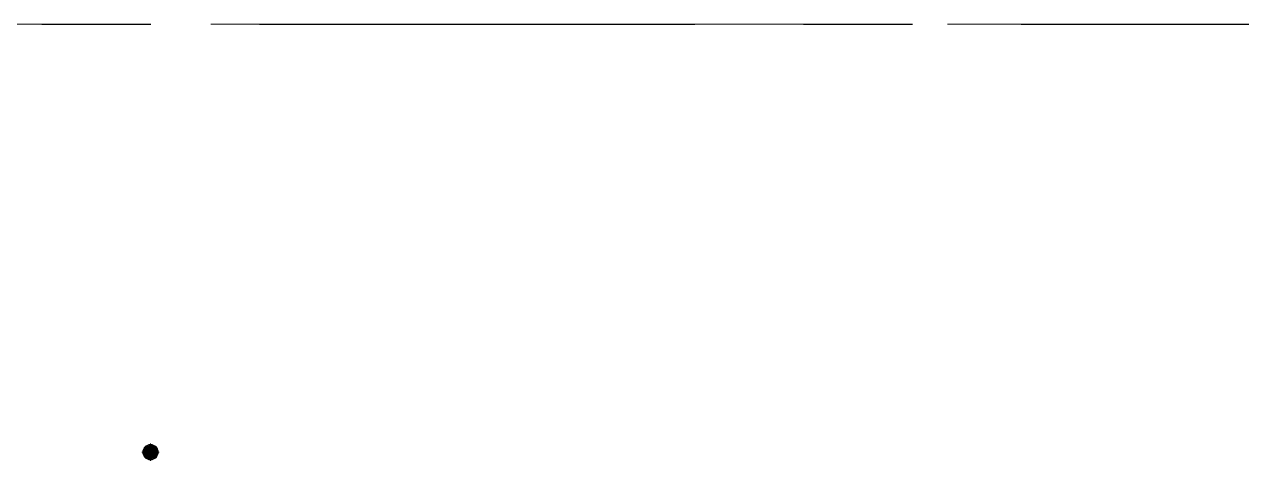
# Model space of a CAD drawing. Header units: millimetres. Extents: x -4000 to 187956, y -58990 to 162485.
# Drawn here: x 116282 to 119834, y 54175 to 55450 of the extents above; entities that cross this region are included whole.
import ezdxf

# ---------------------------------------------------------------- set-up
doc = ezdxf.new("R2010")
doc.units = ezdxf.units.MM
for name, pattern in [('Dash 1_16_', [317.5, 158.75, -158.75]), ('Grid Line', [2222.5, 1270, -317.5, 317.5, -317.5]), ('Grid Line 12_5mm', [2150, 1250, -300, 300, -300])]:
    doc.linetypes.add(name, pattern=pattern)
for name, color, linetype, lineweight in [('F-SPRN', 3, 'Continuous', 9), ('P-PIPE', 3, 'Continuous', 9), ('P-PIPE-CNTR', 3, 'Continuous', 9), ('S-GRID', 1, 'Continuous', 30)]:
    doc.layers.add(name, color=color, linetype=linetype, lineweight=lineweight)

# ---------------------------------------------------------------- blocks, each defined once
blk = doc.blocks.new('CMF2_NHAXUONG_A_rvt-1-FFS - TANG 1')
at = {"layer": 'S-GRID', "linetype": 'Grid Line 12_5mm', "lineweight": 9}
blk.add_line((-824.3, 55450), (183641.1, 55450), dxfattribs=at)
blk = doc.blocks.new('Sprinkler_Up - DN20-V706-FFS - TANG 1')
at = {"layer": 'F-SPRN', "transparency": 33554534}
for points in [[(-13.5, 0), (-3.9, 0.7), (-1.7, 2.9), (-1.2, 3.5), (-0.6, 4), (0.6, 4), (1.2, 3.5), (1.7, 2.9), (4.6, 0), (22.2, 0), (18, 13.1), (6.9, 21.2), (-6.9, 21.2), (-18, 13.1), (-22.2, 0)], [(3.4, -21.2), (6.9, -21.2), (18, -13.1), (22.2, 0), (3.9, -0.7), (1.7, -2.9), (1.2, -3.5), (0.6, -4), (-0.6, -4), (-1.2, -3.5), (-1.7, -2.9), (-4.6, 0), (-22.2, 0), (-18, -13.1), (-6.9, -21.2), (0, -21.2)], [(0, -16.7), (4.3, -16.1), (12.6, -10.4), (16.1, -4.3), (16.1, 4.3), (11.8, 11.8), (8.3, 14.4), (0, 16.7), (-4.3, 16.1), (-11.8, 11.8), (-16.1, 4.3), (-16.1, -4.3), (-11.8, -11.8), (-8.3, -14.4)], [(0, -15.6), (7.8, -13.5), (13.5, -7.8), (15.1, -4), (15.1, 4), (13.5, 7.8), (7.8, 13.5), (0, 15.6), (-7.8, 13.5), (-11, 11), (-15.1, 4), (-15.1, -4), (-11, -11), (-7.8, -13.5)], [(-10.9, -5.5), (-10.9, 5.4), (-14.5, 5.4), (-14.5, -5.5)], [(-7.7, -5.5), (-7.7, 5.4), (-10.9, 5.4), (-10.9, -5.5)], [(0, -5.5), (0, 5.4), (-7.7, 5.4), (-7.7, -5.5)], [(0, 0), (5.7, 0), (2.9, 4.9), (-2.9, 4.9), (-5.7, 0)], [(2.9, -4.9), (5.7, 0), (-5.7, 0), (-2.9, -4.9)], [(0, 0), (4.6, 0), (0, 4.6), (-4.6, 0)], [(0, -4.6), (4.6, 0), (-4.6, 0)], [(0, -2.6), (1.3, 0), (-1.8, 0)], [(-1.3, 0), (1.8, 0), (0, 2.6)], [(7.7, -5.5), (7.7, 5.4), (0, 5.4), (0, -5.5)], [(10.9, -5.5), (10.9, 5.4), (7.7, 5.4), (7.7, -5.5)], [(14.5, -5.5), (14.5, 5.4), (10.9, 5.4), (10.9, -5.5)]]:
    blk.add_hatch(color=1, dxfattribs=at).paths.add_polyline_path(points)
at = {"layer": 'F-SPRN', "color": 1}
for p, q in [((-11.5, 5.4), (-14.5, 5.4)), ((-14.5, 5.4), (-11.3, 5.4)), ((-14.5, 5.4), (-14.5, 3.7)), ((-14.5, 3.3), (-14.5, 0)), ((-11.5, 5.4), (-11.5, 4)), ((-10.9, 1.9), (-10.9, 3.6)), ((-10.8, 5.4), (-8, 5.4)), ((-8.1, 5.4), (-10.8, 5.4)), ((-8.1, 5.4), (-8.1, 2.8)), ((-8.1, 2.5), (-8.1, 0.7)), ((-7.7, 4.8), (-7.7, 2.7)), ((-7.7, 4.8), (-7.7, 2.7)), ((-7.7, 2.1), (-7.7, 0.5)), ((-7.7, 2.1), (-7.7, 0.5)), ((-6.7, 5.4), (-4.7, 5.4)), ((-5.8, 3.8), (-5.8, 2.2)), ((-2.1, 0), (-2.1, 0)), ((-2.1, 0), (-2.1, -0.1)), ((-0.5, 2), (-0.6, 2)), ((-0.6, 2), (-0.6, 2)), ((0, 2.1), (-0.1, 2.1)), ((2.1, 0), (2.1, 0.1)), ((2.1, 0), (2.1, 0)), ((4.7, 5.4), (6.5, 5.4)), ((7.7, 5.4), (10.8, 5.4)), ((7.7, 5.2), (7.7, 2.7)), ((7.7, 5.2), (7.7, 2.7)), ((7.7, 2.3), (7.7, 0.5)), ((7.7, 2.3), (7.7, 0.5)), ((10.8, 5.4), (8.1, 5.4)), ((8.1, 5.4), (8.1, 2.8)), ((8.1, 2.5), (8.1, 0.4)), ((10.9, 5.4), (14.5, 5.4)), ((10.9, 3.6), (10.9, 0.2)), ((14.5, 5.4), (11.5, 5.4)), ((11.5, 5.4), (11.5, 4)), ((11.5, 3), (11.5, 0.2)), ((14.5, 5.4), (14.5, -5.5)), ((-14.5, -1.3), (-14.5, -3.7)), ((-11.1, -5.5), (-14.5, -5.5)), ((-14.5, -5.5), (-11.5, -5.5)), ((-10.9, -2.6), (-10.9, -1.3)), ((-10.8, -5.5), (-8.1, -5.5)), ((-7.8, -5.5), (-10.8, -5.5)), ((-8.1, -4.2), (-8.1, -5.5)), ((-7.7, -2.7), (-7.7, -4)), ((-7.7, -2.7), (-7.7, -4)), ((-7, -5.5), (-5.8, -5.5)), ((-4.8, -5.5), (-7, -5.5)), ((-5.8, -2.3), (-5.8, -3.8)), ((-2.1, -0.3), (-2, -0.4)), ((-2, -0.4), (-2, -0.5)), ((-2, -0.5), (-2, -0.6)), ((-2, -0.6), (-2, -0.7)), ((-2, -0.7), (-1.9, -0.7)), ((-1.9, -0.7), (-1.9, -0.8)), ((-1.9, -0.8), (-1.9, -0.9)), ((-1.9, -0.9), (-1.8, -1)), ((-1.8, -1), (-1.8, -1.1)), ((-1.8, -1), (-1.8, -1)), ((-1.8, -1.1), (-1.7, -1.2)), ((-1.7, -1.2), (-1.6, -1.3)), ((-1.7, -1.2), (-1.7, -1.2)), ((-1.6, -1.3), (-1.6, -1.4)), ((-1.6, -1.4), (-1.5, -1.4)), ((-1.5, -1.4), (-1.4, -1.5)), ((-1.4, -1.5), (-1.3, -1.6)), ((-1.4, -1.5), (-1.4, -1.5)), ((-1.3, -1.6), (-1.3, -1.7)), ((-1.3, -1.7), (-1.2, -1.7)), ((-1.2, -1.7), (-1.1, -1.7)), ((-1.1, -1.7), (-1.1, -1.8)), ((-1.1, -1.8), (-1, -1.8)), ((-1, -1.8), (-0.9, -1.9)), ((-0.9, -1.9), (-0.8, -1.9)), ((-0.8, -1.9), (-0.7, -2)), ((-0.8, -1.9), (-0.8, -1.9)), ((-0.7, -2), (-0.6, -2)), ((-0.6, -2), (-0.5, -2)), ((-0.5, -2), (-0.4, -2)), ((-0.4, -2), (-0.3, -2.1)), ((-0.4, -2), (-0.4, -2)), ((-0.3, -2.1), (-0.2, -2.1)), ((-0.2, -2.1), (-0.1, -2.1)), ((-0.1, -2.1), (0, -2.1)), ((0, -2.1), (0.1, -2.1)), ((0.1, -2.1), (0.2, -2.1)), ((0.1, -2.1), (0.1, -2.1)), ((0.2, -2.1), (0.3, -2.1)), ((0.3, -2.1), (0.4, -2)), ((0.4, -2), (0.5, -2)), ((0.5, -2), (0.6, -2)), ((0.6, -2), (0.7, -2)), ((0.6, -2), (0.6, -2)), ((0.7, -2), (0.8, -1.9)), ((0.8, -1.9), (0.9, -1.9)), ((0.9, -1.9), (1, -1.8)), ((0.9, -1.9), (0.9, -1.9)), ((1, -1.8), (1.1, -1.8)), ((1.1, -1.8), (1.2, -1.7)), ((1.2, -1.7), (1.3, -1.6)), ((1.2, -1.7), (1.2, -1.7)), ((1.3, -1.6), (1.4, -1.6)), ((1.4, -1.5), (1.5, -1.5)), ((1.4, -1.6), (1.4, -1.5)), ((1.5, -1.4), (1.6, -1.3)), ((1.5, -1.5), (1.5, -1.4)), ((1.6, -1.3), (1.7, -1.2)), ((1.6, -1.3), (1.6, -1.3)), ((1.7, -1.1), (1.8, -1.1)), ((1.7, -1.2), (1.7, -1.1)), ((1.8, -1), (1.9, -0.9)), ((1.8, -1.1), (1.8, -1)), ((1.9, -0.8), (2, -0.7)), ((1.9, -0.8), (1.9, -0.8)), ((1.9, -0.9), (1.9, -0.8)), ((2, -0.4), (2.1, -0.3)), ((2, -0.5), (2, -0.4)), ((2, -0.5), (2, -0.5)), ((2, -0.6), (2, -0.5)), ((2, -0.7), (2, -0.6)), ((2.1, -0.1), (2.1, 0)), ((2.1, -0.2), (2.1, -0.1)), ((2.1, -0.3), (2.1, -0.2)), ((7, -5.5), (4.8, -5.5)), ((5.8, -2.2), (5.8, -3.8)), ((5.8, -5.5), (7, -5.5)), ((7.7, -0.5), (7.7, -2.3)), ((7.7, -0.5), (7.7, -2.3)), ((7.7, -2.7), (7.7, -5.4)), ((7.7, -2.7), (7.7, -5.4)), ((10.8, -5.5), (7.7, -5.5)), ((8.1, -0.4), (8.1, -2.5)), ((8.1, -2.8), (8.1, -5.5)), ((8.1, -5.5), (10.8, -5.5)), ((10.9, -0.2), (10.9, -3.6)), ((14.5, -5.5), (10.9, -5.5)), ((11.5, -0.2), (11.5, -3)), ((11.5, -4), (11.5, -5.5)), ((11.5, -5.5), (14.5, -5.5))]:
    blk.add_line(p, q, dxfattribs=at)
at = {"layer": 'F-SPRN', "color": 1, "flags": 128}
for points in [[(-0.6, 2), (-0.7, 2), (-0.8, 1.9), (-0.9, 1.9), (-0.9, 1.9), (-1, 1.8), (-1.1, 1.8), (-1.2, 1.7), (-1.2, 1.7), (-1.3, 1.6), (-1.4, 1.6), (-1.4, 1.5), (-1.5, 1.5), (-1.5, 1.4), (-1.6, 1.3), (-1.6, 1.3), (-1.7, 1.2), (-1.7, 1.1), (-1.8, 1.1), (-1.8, 1), (-1.9, 0.9), (-1.9, 0.8), (-1.9, 0.8), (-2, 0.7), (-2, 0.6), (-2, 0.5), (-2, 0.5), (-2, 0.4), (-2.1, 0.3), (-2.1, 0.2), (-2.1, 0.1), (-2.1, 0)], [(-0.1, 2.1), (-0.1, 2.1), (-0.2, 2.1), (-0.3, 2.1), (-0.4, 2), (-0.5, 2)], [(2.1, 0.1), (2.1, 0.2), (2.1, 0.2), (2.1, 0.3), (2, 0.4), (2, 0.5), (2, 0.6), (2, 0.7), (1.9, 0.7), (1.9, 0.8), (1.9, 0.9), (1.8, 1), (1.8, 1), (1.8, 1.1), (1.7, 1.2), (1.7, 1.2), (1.6, 1.3), (1.6, 1.4), (1.5, 1.4), (1.4, 1.5), (1.4, 1.5), (1.3, 1.6), (1.3, 1.7), (1.2, 1.7), (1.1, 1.7), (1.1, 1.8), (1, 1.8), (0.9, 1.9), (0.8, 1.9), (0.8, 1.9), (0.7, 2), (0.6, 2), (0.5, 2), (0.4, 2), (0.4, 2), (0.3, 2.1), (0.2, 2.1), (0.1, 2.1), (0, 2.1)], [(-2.1, -0.1), (-2.1, -0.2), (-2.1, -0.2), (-2.1, -0.3)]]:
    blk.add_lwpolyline(points, dxfattribs=at)
at = {"layer": 'F-SPRN', "color": 1}
for radius, start, end in [(22.2, 360, 180), (21.9, 165.6773, 179.2615), (21.9, 144.7698, 164.8151), (21.9, 126.6942, 143.2701), (16.7, 167.6802, 180), (16.7, 167.6802, 180), (16.7, 155.3879, 164.9693), (16.7, 155.3879, 164.9693), (15.6, 166.4265, 180), (15.6, 166.4265, 180), (15.6, 150.9409, 165), (15.6, 159.6139, 165), (16.7, 136.7213, 149.931), (16.7, 136.7213, 149.931), (15.6, 150.9409, 156.3845), (15.6, 138.4214, 150), (15.6, 138.4214, 150), (21.9, 108.2621, 125.7507), (16.7, 121.4181, 130.5751), (16.7, 121.4181, 130.5751), (15.6, 120.5262, 133.2078), (15.6, 120.5262, 133.2078), (16.7, 106.5995, 120), (16.7, 106.5995, 120), (15.6, 114.4363, 119.9813), (15.6, 114.4363, 119.9813), (21.9, 99.348, 107.901), (4.63, 155.7832, 180), (4.63, 155.7832, 180), (16.7, 96.4143, 105), (16.7, 96.4143, 105), (4.63, 109.0192, 138.2703), (4.63, 109.0192, 138.2703), (21.9, 90.145, 98.8503), (15.6, 95.5762, 100.6843), (15.6, 95.5762, 100.6843), (2.56, 109.0192, 168.8278), (2.56, 109.0192, 168.8278), (2.04, 109.0192, 180), (16.7, 83.0684, 90), (16.7, 83.0684, 90), (4.63, 17.9592, 90), (4.63, 17.9592, 90), (3.81, 57.0577, 90), (2.56, 14.5599, 90), (2.56, 14.5599, 90), (2.04, 10.4703, 90), (21.9, 72.5583, 89.4624), (15.6, 75.573, 80.5892), (15.6, 75.573, 80.5892), (3.81, 16.1605, 43.8358), (15.6, 67.5614, 74.5481), (15.6, 67.5614, 74.5481), (16.7, 60, 75), (16.7, 60, 75), (15.6, 60.0187, 65.5637), (15.6, 60.0187, 65.5637), (21.9, 54.2493, 71.7379), (15.6, 46.7922, 60), (15.6, 46.7922, 60), (16.7, 49.4249, 58.5819), (16.7, 49.4249, 58.5819), (15.6, 30, 41.5786), (15.6, 30, 41.5786), (16.7, 30, 43.2787), (16.7, 30, 43.2787), (21.9, 36.7299, 53.3058), (15.6, 23.6155, 29.5646), (15.6, 15, 29.5646), (15.6, 15, 20.3861), (16.7, 15, 24.6121), (16.7, 15, 24.6121), (15.6, 360, 13.6618), (15.6, 0, 13.6618), (16.7, 360, 12.3198), (16.7, 0, 12.3198), (21.9, 15.1849, 35.2302), (21.9, 0.7385, 14.3227), (22.2, 180, 360), (21.9, 180.7385, 194.3227), (21.9, 195.1849, 215.2302), (21.9, 216.7299, 233.3058), (16.7, 180, 192.3198), (16.7, 180, 192.3198), (16.7, 195.0307, 204.6121), (16.7, 195.0307, 204.6121), (15.6, 181.9082, 193.6618), (15.6, 181.9082, 193.6618), (15.6, 197.3339, 209.5646), (15.6, 197.3339, 209.5646), (16.7, 210.069, 219.1488), (16.7, 210.069, 219.1488), (15.6, 212.5472, 221.5786), (15.6, 212.5472, 221.5786), (21.9, 234.2493, 251.7379), (15.6, 222.2472, 225), (15.6, 222.2472, 225), (16.7, 229.4249, 238.5819), (16.7, 229.4249, 238.5819), (15.6, 233.795, 240), (15.6, 233.795, 240), (16.7, 240, 255), (16.7, 240, 255), (15.6, 240.0187, 254.5481), (15.6, 240.0187, 254.5481), (21.9, 252.5583, 269.4624), (4.63, 197.9592, 0), (4.63, 197.9592, 360), (15.6, 255, 267.64), (15.6, 255, 267.64), (3.81, 196.1605, 360), (2.56, 191.1677, 270), (2.56, 191.1677, 270), (2.04, 190.4703, 270), (16.7, 263.0684, 270), (16.7, 263.0684, 270), (2.04, 270, 0), (2.56, 270, 0), (2.56, 270, 360), (21.9, 270.145, 278.8503), (15.6, 275.5762, 280.6843), (15.6, 275.5762, 280.6843), (16.7, 276.4143, 285), (16.7, 276.4143, 285), (21.9, 279.348, 287.901), (16.7, 286.5995, 300), (16.7, 286.5995, 300), (15.6, 294.4363, 299.9813), (15.6, 294.4363, 299.9813), (21.9, 288.2621, 305.7507), (15.6, 300, 313.2078), (15.6, 300, 313.2078), (16.7, 301.4181, 310.5751), (16.7, 301.4181, 310.5751), (15.6, 315, 317.7528), (15.6, 315, 317.7528), (15.6, 318.4214, 330), (15.6, 318.4214, 330), (16.7, 320.8512, 330), (16.7, 320.8512, 330), (21.9, 306.6942, 323.2701), (15.6, 330.4354, 345), (15.6, 330.4354, 336.3845), (15.6, 339.6139, 345), (15.6, 346.3382, 360), (15.6, 346.3382, 360), (16.7, 335.3879, 345), (16.7, 335.3879, 345), (16.7, 347.6802, 360), (16.7, 347.6802, 360), (21.9, 324.7698, 344.8151), (21.9, 345.6773, 359.2615)]:
    blk.add_arc((0, 0), radius, start, end, dxfattribs=at)
blk = doc.blocks.new('Steel_Transition_Threaded_HoaPhat - Standard-V957-FFS - TANG 1')
at = {"layer": 'P-PIPE', "lineweight": 13, "transparency": 33554534}
h = blk.add_hatch(color=1, dxfattribs=at)
h.paths.add_polyline_path([(49550, 54177.6), (49555.8, 54178.4), (49561.3, 54180.6), (49565.9, 54184.2), (49569.8, 54189.6), (49571.7, 54194.3), (49572.5, 54200.1), (49571.7, 54205.9), (49569.5, 54211.3), (49565.9, 54216), (49561.3, 54219.6), (49555.8, 54221.8), (49550, 54222.6), (49544.2, 54221.8), (49538.8, 54219.6), (49534.1, 54216), (49530.5, 54211.3), (49528.3, 54205.9), (49527.5, 54200.1), (49528.3, 54194.3), (49530.5, 54188.8), (49534.1, 54184.2), (49538.8, 54180.6), (49544.2, 54178.4)])
h.paths.add_polyline_path([(49550, 54180), (49544.8, 54180.7), (49540, 54182.7), (49535.8, 54185.9), (49532.6, 54190), (49530.6, 54194.9), (49529.9, 54200.1), (49530.6, 54205.3), (49532.6, 54210.1), (49535.8, 54214.3), (49540, 54217.5), (49544.8, 54219.5), (49550, 54220.2), (49555.2, 54219.5), (49560.1, 54217.5), (49564.2, 54214.3), (49567.4, 54210.1), (49569.4, 54205.3), (49570.1, 54200.1), (49569.4, 54194.9), (49567.1, 54189.6), (49564.2, 54185.9), (49560.1, 54182.7), (49555.2, 54180.7)])
for points in [[(49570.1, 54200.1), (49569.4, 54205.3), (49567.4, 54210.1), (49564.2, 54214.3), (49560.1, 54217.5), (49555.2, 54219.5), (49550, 54220.2), (49544.8, 54219.5), (49540, 54217.5), (49535.8, 54214.3), (49532.6, 54210.1), (49530.6, 54205.3), (49529.9, 54200.1), (49533.6, 54200.1), (49535.8, 54208.3), (49541.8, 54214.3), (49550, 54216.5), (49558.2, 54214.3), (49564.2, 54208.3), (49566.4, 54200.1)], [(49550, 54181.6), (49554.8, 54182.2), (49559.3, 54184.1), (49565.1, 54189.6), (49566, 54190.8), (49567.9, 54195.3), (49568.5, 54200.1), (49567.9, 54204.9), (49566, 54209.3), (49563.1, 54213.2), (49559.3, 54216.1), (49554.8, 54218), (49550, 54218.6), (49545.2, 54218), (49540.8, 54216.1), (49536.9, 54213.2), (49534, 54209.3), (49532.1, 54204.9), (49531.5, 54200.1), (49532.1, 54195.3), (49534.9, 54189.6), (49536.9, 54187), (49540.8, 54184.1), (49545.2, 54182.2)], [(49550, 54180), (49555.2, 54180.7), (49560.1, 54182.7), (49564.2, 54185.9), (49567.4, 54190), (49569.4, 54194.9), (49570.1, 54200.1), (49566.4, 54200.1), (49564.2, 54191.9), (49558.2, 54185.9), (49550, 54183.7), (49541.8, 54185.9), (49535.8, 54191.9), (49533.6, 54200.1), (49529.9, 54200.1), (49530.6, 54194.9), (49532.9, 54189.6), (49535.8, 54185.9), (49540, 54182.7), (49544.8, 54180.7)]]:
    blk.add_hatch(color=1, dxfattribs=at).paths.add_polyline_path(points)
at = {"layer": 'P-PIPE', "color": 20, "lineweight": 13}
for radius, start, end in [(22.5, 0, 180), (22.5, 0, 180), (20.1, 150, 162.7449), (18.5, 157.6232, 165), (18.5, 157.6232, 165), (20.1, 128.8856, 148.1553), (18.5, 136.4297, 150), (18.5, 136.4297, 150), (16.4, 141.9681, 150), (18.5, 123.4976, 133.2041), (18.5, 123.4976, 133.2041), (20.1, 109.6859, 125.0043), (16.4, 121.0738, 126.4537), (18.5, 106.819, 120), (18.5, 106.819, 120), (16.4, 113.4045, 120), (16.4, 107.4657, 111.9681), (20.1, 100.9975, 105), (18.5, 91.4353, 103.2046), (18.5, 91.4353, 103.2046), (16.4, 96.2132, 104.6042), (20.1, 90.5246, 98.5089), (18.5, 78.0986, 90), (18.5, 78.0986, 90), (20.1, 75.0607, 87.9279), (16.4, 66.9681, 75), (18.5, 60, 75), (18.5, 60, 75), (20.1, 54.9957, 75), (18.5, 46.7959, 56.5024), (18.5, 46.7959, 56.5024), (20.1, 31.8447, 51.1144), (16.4, 30, 38.0319), (18.5, 30, 43.5703), (18.5, 30, 43.5703), (18.5, 15, 22.3768), (18.5, 15, 22.3768), (20.1, 17.2551, 30), (22.5, 180, 0), (22.5, 180, 0), (20.1, 166.0499, 180), (20.1, 180, 193.9501), (20.1, 197.2551, 211.4051), (18.5, 166.5939, 180), (18.5, 166.5939, 180), (18.5, 180, 193.4061), (18.5, 180, 193.4061), (18.5, 195, 202.3768), (18.5, 195, 202.3768), (20.1, 211.8447, 231.1144), (16.4, 180.8106, 191.4533), (16.4, 168.5467, 175.1607), (18.5, 210, 223.5703), (18.5, 210, 223.5703), (16.4, 158.0319, 163.506), (16.4, 210.6635, 218.0319), (18.5, 226.7959, 236.5024), (18.5, 226.7959, 236.5024), (16.4, 219.8921, 225), (20.1, 234.9957, 255), (16.4, 230.4733, 236.6389), (18.5, 240, 255), (18.5, 240, 255), (16.4, 240, 246.5955), (16.4, 246.9681, 255), (20.1, 255.0607, 267.9279), (18.5, 258.0986, 270), (18.5, 258.0986, 270), (16.4, 264.1652, 268.506), (20.1, 270.5246, 278.5089), (18.5, 271.4353, 283.2046), (18.5, 271.4353, 283.2046), (16.4, 276.4537, 283.9063), (20.1, 280.9975, 285), (16.4, 287.4657, 291.9681), (18.5, 286.819, 300), (18.5, 286.819, 300), (16.4, 293.4045, 300), (20.1, 289.6859, 305.0043), (18.5, 303.4976, 313.2041), (18.5, 303.4976, 313.2041), (16.4, 315, 320.1079), (20.1, 308.8856, 328.1553), (18.5, 316.4297, 330), (18.5, 316.4297, 330), (16.4, 338.0319, 342.8691), (16.4, 0, 8.0319), (16.4, 351.9681, 0), (18.5, 337.6232, 345), (18.5, 337.6232, 345), (20.1, 328.5949, 342.7449), (18.5, 0, 13.4061), (18.5, 0, 13.4061), (18.5, 346.5939, 0), (18.5, 346.5939, 0), (20.1, 0, 13.9501), (20.1, 346.0499, 0)]:
    blk.add_arc((49550, 54200.1), radius, start, end, dxfattribs=at)

msp = doc.modelspace()

# ---------------------------------------------------------------- block references
at = {"lineweight": 5}
msp.add_blockref('CMF2_NHAXUONG_A_rvt-1-FFS - TANG 1', (0, 0), dxfattribs=at)

# ---------------------------------------------------------------- next in the draw order: hatches: boundary and pattern name
at = {"layer": 'P-PIPE', "transparency": 33554534}
for points in [[(116641.7, 54185.6), (116642.8, 54187.6), (116641.7, 54191.7), (116642.8, 54195.9), (116645.8, 54199), (116657.2, 54204.3), (116658.4, 54208.4), (116657.2, 54212.6), (116655.9, 54214.3), (116650, 54216.8), (116641.7, 54214.6), (116635.5, 54208.4), (116633.3, 54200.1), (116635.5, 54191.7), (116638.2, 54188.3)], [(116650, 54183.4), (116658.4, 54185.6), (116662.6, 54189.6), (116666.1, 54195.8), (116666.1, 54204.4), (116661.8, 54211.9), (116658.4, 54214.6), (116650, 54216.8), (116645.7, 54216.2), (116638.2, 54211.9), (116633.9, 54204.4), (116633.9, 54195.8), (116638.2, 54188.3), (116641.7, 54185.6)]]:
    msp.add_hatch(color=1, dxfattribs=at).paths.add_polyline_path(points)

# ---------------------------------------------------------------- next in the draw order: linework, layer by layer
at = {"layer": 'P-PIPE', "color": 1}
for centre, radius, start, end in [((116650, 54200.1), 16.7, 140.6908, 147.6969), ((116650, 54208.4), 8.35, 69.0027, 79.2369), ((116650, 54208.4), 8.35, 46.6998, 60.5692), ((116650, 54208.4), 8.35, 20.1285, 29.0413), ((116650, 54208.4), 8.35, 8.0385, 17.9918), ((116650, 54200.1), 16.7, 46.0317, 51.8726), ((116650, 54200.1), 16.7, 32.3031, 45.2846), ((116650, 54200.1), 16.7, 25.0364, 31.0974), ((116650, 54200.1), 16.7, 170.1108, 177.203), ((116650, 54200.1), 16.7, 182.797, 189.8892), ((116650, 54200.1), 16.7, 190.2154, 195.2487), ((116650, 54200.1), 16.7, 157.579, 164.2722), ((116650, 54200.1), 16.7, 231.8726, 237.203), ((116650, 54191.7), 8.35, 172.0327, 181.5407), ((116650, 54191.7), 8.35, 199.9004, 209.0413), ((116650, 54191.7), 8.35, 131.0366, 150), ((116650, 54200.1), 16.7, 246.8976, 251.0986), ((116650, 54191.7), 8.35, 226.6998, 240.5692), ((116650, 54191.7), 8.35, 115.6806, 125.5287), ((116650, 54200.1), 16.7, 254.7154, 259.6727), ((116650, 54191.7), 8.35, 100.6842, 114.0387), ((116650, 54191.7), 8.35, 249.0027, 259.2369), ((116650, 54191.7), 8.35, 90, 100.6842), ((116650, 54200.1), 16.7, 266.0042, 273.5288), ((116650, 54208.4), 8.35, 270, 280.6842), ((116650, 54200.1), 16.7, 284.6882, 289.3082), ((116650, 54208.4), 8.35, 316.3183, 330), ((116650, 54200.1), 16.7, 308.1274, 313.9683), ((116650, 54200.1), 16.7, 328.9026, 336.686), ((116650, 54200.1), 16.7, 16.9375, 22.421), ((116650, 54200.1), 16.7, 4.3093, 9.8892), ((116650, 54200.1), 16.7, 350.1108, 355.6907)]:
    msp.add_arc(centre, radius, start, end, dxfattribs=at)
at = {"layer": 'P-PIPE-CNTR', "color": 1, "linetype": 'Dash 1_16_'}
for p, q in [((116650, 54222.6), (116650, 54225.1)), ((116650, 54221.2), (116650, 54222.6)), ((116650, 54218.6), (116650, 54220.2)), ((116650, 54216.8), (116650, 54218.6)), ((116650, 54213.6), (116650, 54215.2)), ((116650, 54209.8), (116650, 54212.6)), ((116650, 54205.5), (116650, 54209.1)), ((116625, 54200.1), (116627.5, 54200.1)), ((116627.8, 54200.1), (116631.5, 54200.1)), ((116636.5, 54200.1), (116642.3, 54200.1)), ((116645.4, 54200.1), (116647.6, 54200.1)), ((116648.7, 54200.1), (116650, 54200.1)), ((116650, 54202.6), (116650, 54204.3)), ((116650, 54200.1), (116650, 54202.1)), ((116650, 54198), (116650, 54200.1)), ((116650, 54200.1), (116651.3, 54200.1)), ((116650, 54195.9), (116650, 54197.5)), ((116650, 54191.1), (116650, 54194.6)), ((116650, 54188.1), (116650, 54189.6)), ((116650, 54185), (116650, 54186.5)), ((116650, 54181.6), (116650, 54183.4)), ((116650, 54180), (116650, 54181.6)), ((116650, 54177.6), (116650, 54178.9)), ((116650, 54175.1), (116650, 54177.6)), ((116651.8, 54200.1), (116654.6, 54200.1)), ((116655.7, 54200.1), (116663.5, 54200.1)), ((116666.4, 54200.1), (116667.9, 54200.1)), ((116668.5, 54200.1), (116672.2, 54200.1)), ((116672.5, 54200.1), (116675, 54200.1))]:
    msp.add_line(p, q, dxfattribs=at)
at = {"layer": 'S-GRID', "linetype": 'Grid Line'}
msp.add_line((-824.3, 55450), (183641.1, 55450), dxfattribs=at)

# ---------------------------------------------------------------- next in the draw order: block references
at = {"layer": 'F-SPRN', "color": 1}
msp.add_blockref('Sprinkler_Up - DN20-V706-FFS - TANG 1', (116650, 54200.1), dxfattribs=at)
at = {"layer": 'P-PIPE', "color": 20, "lineweight": 13}
msp.add_blockref('Steel_Transition_Threaded_HoaPhat - Standard-V957-FFS - TANG 1', (67100, 0), dxfattribs=at)

doc.saveas('drawing.dxf')
